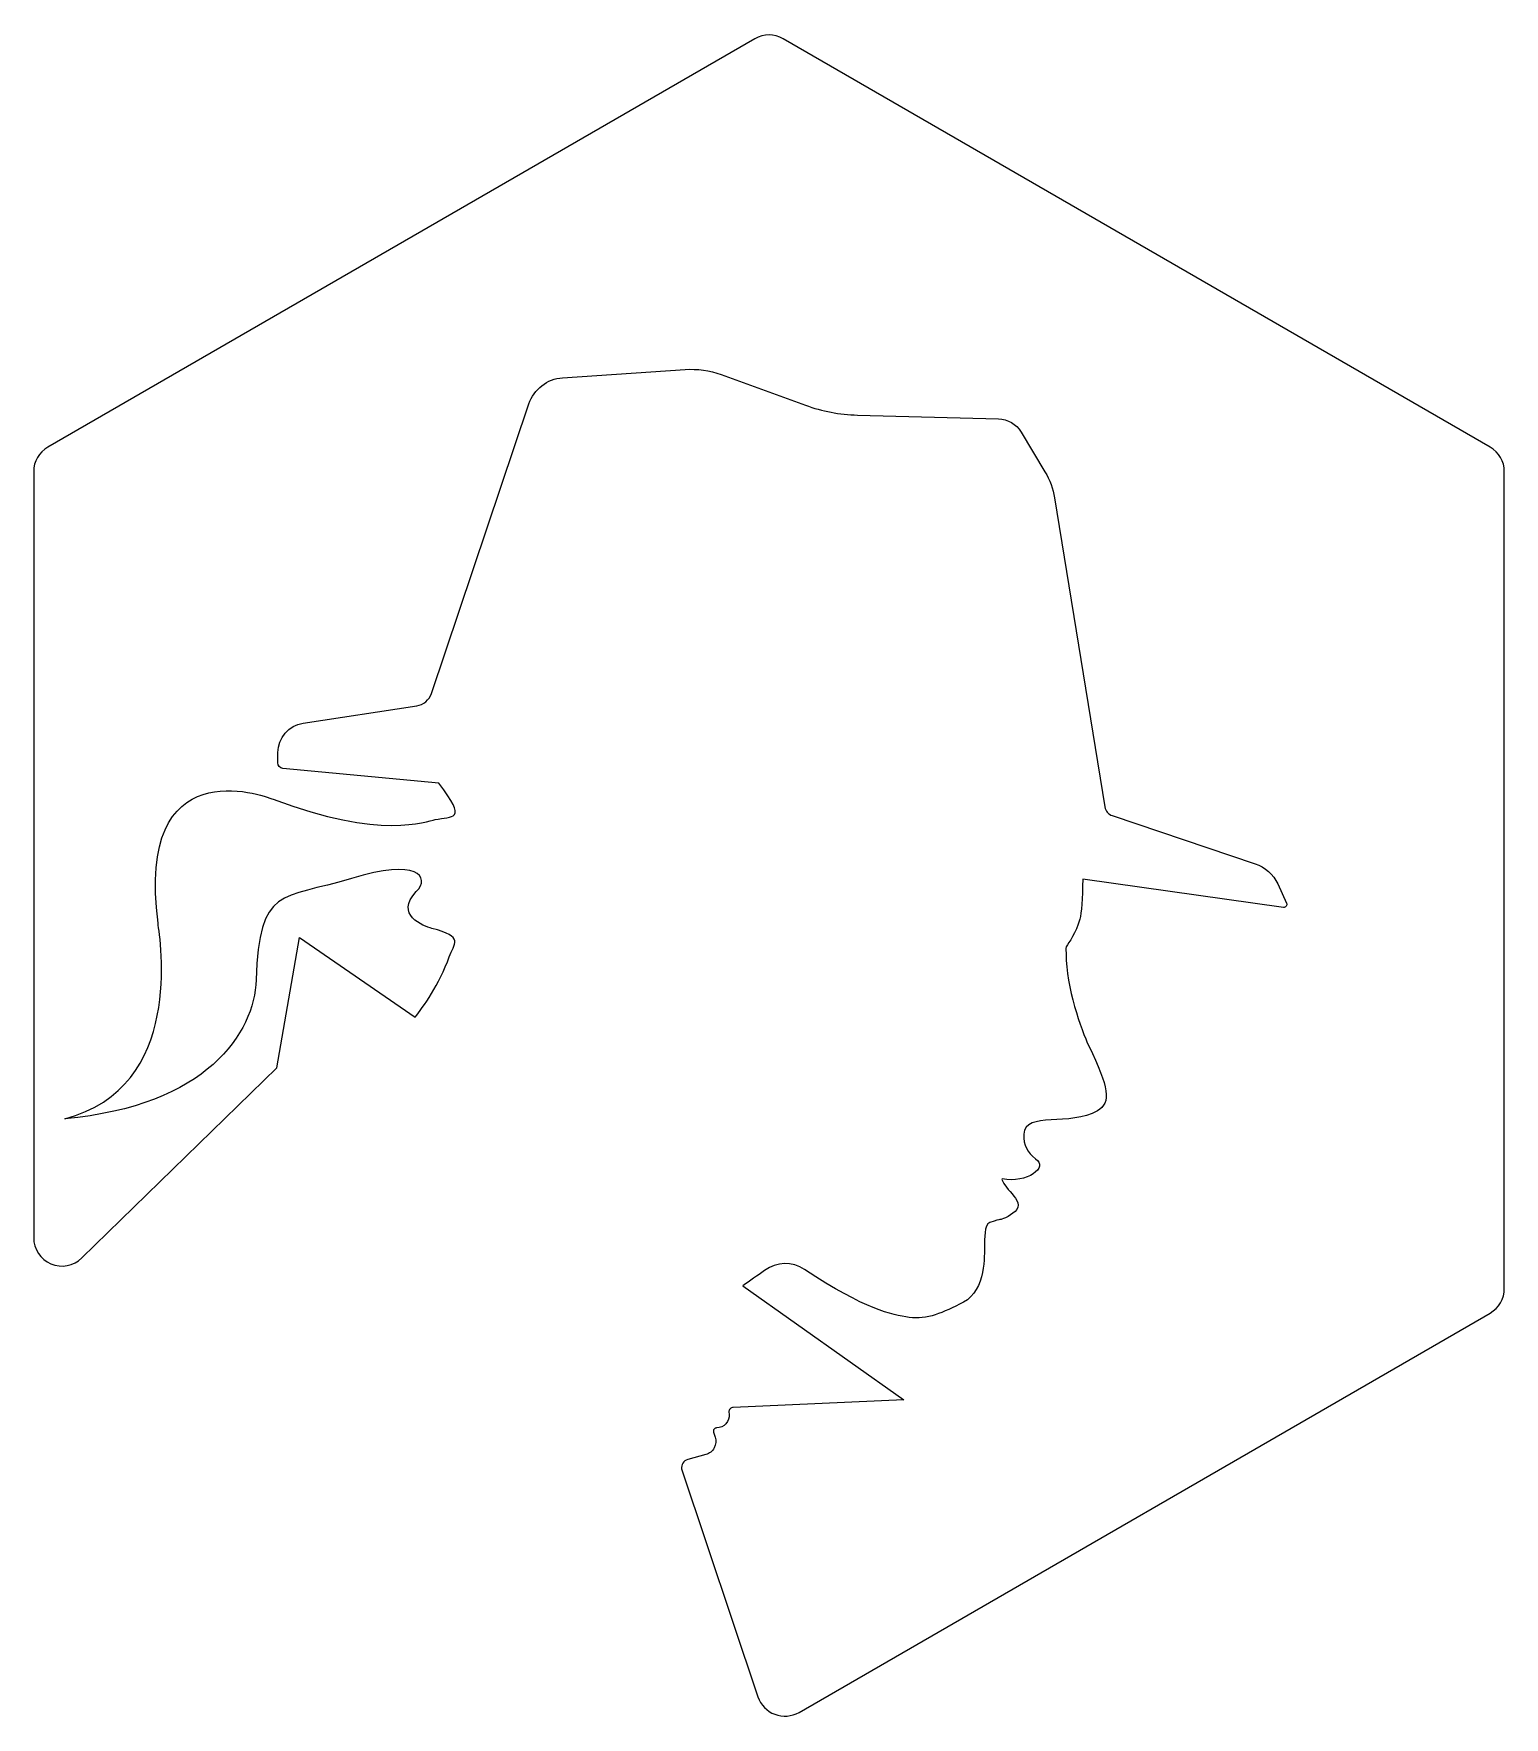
# Model space of a CAD drawing. Extents: x 0 to 504, y 0 to 576.
import ezdxf

# ---------------------------------------------------------------- set-up
doc = ezdxf.new("R2010")
doc.units = 0
doc.layers.add('ink_ext_XXXXXX', color=7, linetype='CONTINUOUS')

msp = doc.modelspace()

# ---------------------------------------------------------------- linework, layer by layer
at = {"layer": 'ink_ext_XXXXXX', "color": 7}
for points in [[(247.124652, 574.699776), (4.855545, 434.776799)], [(499.104146, 434.776799), (256.835072, 574.699776)], [(181.262454, 458.532929), (223.208563, 461.384308)], [(235.632442, 459.624599), (264.493391, 449.134769)], [(136.325375, 350.395491), (169.721334, 449.626839)], [(282.256221, 445.758729), (330.58691, 444.465019)], [(338.33312, 439.951679), (346.551649, 426.339999)], [(0, 426.359509), (0, 163.928156)], [(503.957746, 146.510286), (503.957746, 426.359509)], [(349.851419, 417.35571), (367.050739, 311.532002)], [(92.331967, 340.205471), (131.247025, 346.126571)], [(83.67304, 326.590542), (83.67304, 330.129512)], [(138.809255, 319.597602), (85.334656, 324.680942)], [(369.594809, 308.533972), (418.573718, 292.064393)], [(428.235257, 277.103603), (359.486259, 286.704443)], [(426.293857, 285.116803), (429.300487, 278.547203)], [(16.489504, 156.967516), (83.311401, 222.086564), (91.135766, 266.805993), (130.723815, 239.468584)], [(242.986942, 147.439066), (298.229921, 108.347457), (239.752292, 105.763287)], [(262.264932, 1.301687), (499.104146, 138.096277)], [(238.250612, 104.159987), (238.319012, 103.508237)], [(232.976792, 97.280817), (233.530562, 95.628661)], [(230.328492, 89.600026), (224.126322, 87.882683)], [(222.005733, 84.689138), (248.199282, 6.623191)]]:
    msp.add_lwpolyline(points, dxfattribs=at)
for points in [[(256.835082, 574.699776), (253.831712, 576.433406), (250.128012, 576.433406), (247.124652, 574.699776)], [(223.208563, 461.384308), (227.430202, 461.667818), (231.658362, 461.068218), (235.632442, 459.624599)], [(169.721334, 449.626839), (171.415214, 454.658309), (175.969114, 458.174449), (181.262454, 458.532929)], [(264.493391, 449.134769), (270.193911, 447.058959), (276.194121, 445.918409), (282.256221, 445.758729)], [(330.58691, 444.465019), (333.76944, 444.377019), (336.68812, 442.679239), (338.33312, 439.951679)], [(4.855545, 434.776799), (1.851205, 433.039889), (0, 429.830049), (0, 426.359509)], [(503.957746, 426.359509), (503.957746, 429.830049), (502.107526, 433.039889), (499.104146, 434.776799)], [(346.551649, 426.339999), (348.212939, 423.583119), (349.336759, 420.529709), (349.851419, 417.35571)], [(131.247025, 346.126571), (133.609975, 346.485041), (135.565415, 348.130681), (136.325375, 350.395491)], [(83.67304, 330.129512), (83.67304, 335.164242), (87.351678, 339.446192), (92.331967, 340.205471)], [(42.615145, 271.701883), (34.978288, 331.240642), (78.28512, 315.587802), (82.082675, 314.152062)], [(85.334656, 324.680942), (84.37925, 324.814462), (83.67304, 325.629222), (83.67304, 326.590542)], [(137.580835, 307.181102), (143.354385, 308.348962), (148.947004, 306.518512), (138.809255, 319.597602)], [(82.082675, 314.152062), (119.115945, 300.150922), (134.691705, 306.596702), (137.580835, 307.181102)], [(367.050739, 311.532002), (367.278749, 310.137252), (368.255979, 308.983662), (369.594809, 308.533972)], [(131.109895, 282.492893), (136.107435, 287.629353), (131.466425, 293.898623), (108.910755, 287.013483)], [(418.573718, 292.064393), (421.994038, 290.914053), (424.788917, 288.395073), (426.293857, 285.116803)], [(108.910755, 287.013483), (84.892441, 279.681853), (77.245933, 284.522113), (76.234449, 252.223394)], [(359.486259, 286.704443), (359.394959, 280.154413), (359.093429, 275.156843), (358.494069, 273.064733)], [(136.434245, 269.873603), (133.628465, 270.576933), (123.464565, 274.635003), (131.109895, 282.492893)], [(429.196217, 277.510933), (428.971437, 277.211143), (428.606597, 277.054703), (428.235257, 277.103603)], [(429.300487, 278.547203), (429.460087, 278.205043), (429.420957, 277.807493), (429.196217, 277.510933)], [(10.655422, 204.676915), (51.884588, 215.246945), (43.336065, 266.081403), (42.615145, 271.701883)], [(358.494069, 273.064733), (357.093359, 268.163623), (354.791629, 265.135603), (353.814409, 263.568143)], [(142.417395, 260.200563), (143.989185, 264.590713), (147.778284, 267.029923), (136.434245, 269.873603)], [(130.723815, 239.468584), (133.346385, 242.831574), (139.024125, 250.722904), (142.417395, 260.200563)], [(353.814409, 263.568143), (353.524499, 263.108673), (353.812409, 261.482223), (353.808409, 260.937083)], [(353.808409, 260.937083), (353.749409, 250.025924), (359.007209, 234.937114), (361.568389, 229.607534)], [(76.234449, 252.223394), (75.669694, 234.189664), (59.32483, 209.008815), (10.655422, 204.676915)], [(361.568389, 229.607534), (368.390249, 215.411875), (369.358669, 210.252185), (364.531829, 207.384585)], [(364.531829, 207.384585), (355.284199, 201.890605), (339.73769, 207.357485), (339.32454, 199.410565)], [(339.32454, 199.410565), (339.11985, 195.473245), (340.53901, 193.221475), (343.27153, 190.973355)], [(343.27153, 190.973355), (347.937959, 188.192355), (340.42773, 182.300415), (331.86881, 184.124995)], [(331.86881, 184.124995), (331.63427, 184.036995), (331.88161, 183.167605), (333.37594, 181.205695)], [(333.37594, 181.205695), (334.87029, 179.243786), (337.2481, 177.129916), (337.36841, 175.113346)], [(337.36841, 175.113346), (337.48874, 173.096766), (334.15128, 171.189166), (332.33524, 170.454186)], [(327.62123, 169.148146), (325.66103, 168.246616), (325.92927, 163.488326), (325.83112, 160.975956)], [(332.33524, 170.454186), (330.51921, 169.719186), (332.27604, 170.723556), (327.62123, 169.148146)], [(0, 163.928156), (0, 160.024196), (2.337217, 156.498276), (5.937018, 154.976446)], [(5.937018, 154.976446), (9.535515, 153.457876), (13.691361, 154.243246), (16.489504, 156.967516)], [(264.198131, 152.996486), (259.807082, 155.873936), (254.736542, 155.722726), (250.466022, 152.672576)], [(325.83112, 160.975956), (325.73302, 158.463586), (326.40554, 145.919676), (318.60402, 141.824356)], [(250.466022, 152.672576), (248.052272, 150.942196), (245.387682, 149.087976), (242.986942, 147.439066)], [(300.036521, 136.620087), (293.956291, 137.440207), (285.153251, 139.267507), (264.198131, 152.996486)], [(499.104146, 138.096277), (502.107526, 139.829917), (503.957746, 143.039746), (503.957746, 146.510286)], [(318.60402, 141.824356), (311.56503, 138.129317), (306.11677, 135.799967), (300.036521, 136.620087)], [(238.638252, 105.307067), (238.348342, 104.997487), (238.208262, 104.580347), (238.250612, 104.159987)], [(239.752292, 105.763287), (239.335352, 105.776987), (238.928162, 105.613367), (238.638252, 105.307067)], [(233.133162, 98.284503), (232.921432, 97.994486), (232.866062, 97.61647), (232.976792, 97.280817)], [(234.038742, 98.753769), (233.680412, 98.753769), (233.344902, 98.577791), (233.133162, 98.284503)], [(237.240802, 100.171307), (236.419932, 99.268648), (235.260282, 98.753769), (234.038742, 98.753769)], [(238.319012, 103.508237), (238.446152, 102.295997), (238.055152, 101.087007), (237.240802, 100.171307)], [(233.530562, 95.628661), (233.940982, 94.393603), (233.826992, 93.060786), (233.221102, 91.923487)], [(224.126322, 87.882683), (222.725623, 87.488375), (221.820053, 86.129485), (222.005733, 84.689138)], [(233.221102, 91.923487), (232.611952, 90.786199), (231.569582, 89.945438), (230.328492, 89.600026)], [(248.199282, 6.623191), (249.127652, 3.863047), (251.245012, 1.66016), (253.971482, 0.62714)], [(253.971482, 0.62714), (256.697962, -0.402614), (259.740412, -0.154954), (262.264932, 1.301687)]]:
    msp.add_open_spline(points, degree=3, dxfattribs=at)

doc.saveas('drawing.dxf')
